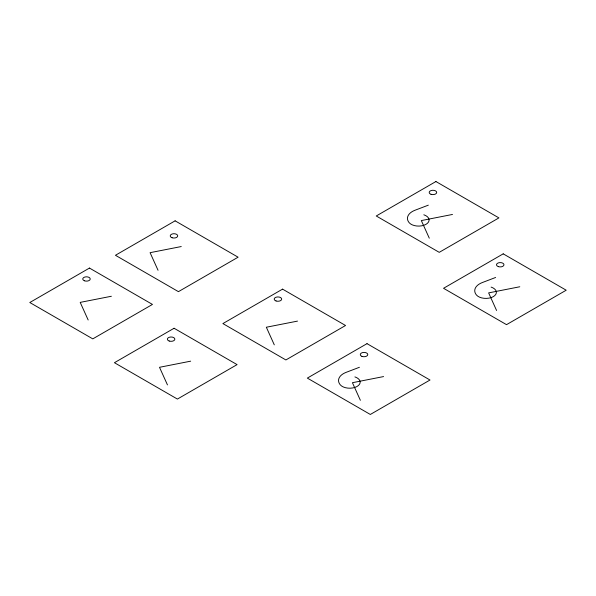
<?xml version="1.0" encoding="UTF-8"?>
<svg xmlns="http://www.w3.org/2000/svg" width="596" height="596" viewBox="0 0 596 596"><rect width="100%" height="100%" fill="white"/><g stroke="black" fill="none" stroke-linecap="round" stroke-linejoin="round"><path stroke-width="0.89" d="M428.33 205.166L415.04 210.232A16.941 9.782 0 0 0 409.184 222.71A10.49 6.057 0 0 0 425.782 224.454A10.49 6.057 0 0 0 423.823 214.784M495.619 277.475L482.335 282.541A16.941 9.782 0 0 0 476.48 295.027A10.49 6.057 0 0 0 493.071 296.763A10.49 6.057 0 0 0 491.119 287.093M359.418 367.285L346.127 372.351A16.941 9.782 0 0 0 340.279 384.837A10.49 6.057 0 0 0 356.87 386.573A10.49 6.057 0 0 0 354.911 376.903M181.251 246.55L150.088 252.674L158.044 270.279M452.498 214.448L421.335 220.572L429.291 238.184M111.37 296.257L80.207 302.381L88.163 319.992M297.501 321.11L266.337 327.234L274.294 344.846M519.787 286.765L488.623 292.889L496.58 310.494M190.668 361.169L159.505 367.3L167.461 384.904M383.586 376.575L352.422 382.699L360.379 400.303M89.474 268.066L29.8 302.515L92.79 338.878L152.457 304.429L89.474 268.066M175.112 220.833L115.445 255.282L178.428 291.653L238.102 257.196L175.112 220.833M174.092 328.254L114.425 362.703L177.407 399.067L237.081 364.618L174.092 328.254M435.922 181.534L376.247 215.983L439.237 252.346L498.912 217.898L435.922 181.534M282.564 289.135L222.889 323.583L285.879 359.954L345.553 325.498L282.564 289.135M503.21 253.844L443.543 288.293L506.525 324.656L566.2 290.207L503.21 253.844M367.009 343.654L307.342 378.102L370.325 414.466L429.999 380.017L367.009 343.654M169.234 341.039A3.747 2.168 0 0 0 174.859 339.161A3.747 2.168 0 0 0 169.234 337.284A3.747 2.168 0 0 0 169.234 341.039M276.067 300.973A3.747 2.168 0 0 0 281.692 299.103A3.747 2.168 0 0 0 276.067 297.225A3.747 2.168 0 0 0 276.067 300.973M361.921 356.356A3.747 2.168 0 0 0 367.769 354.717A3.747 2.168 0 0 0 362.39 352.616A3.747 2.168 0 0 0 361.921 356.356M172.095 237.752A3.747 2.168 0 0 0 177.72 235.882A3.747 2.168 0 0 0 172.095 234.005A3.747 2.168 0 0 0 172.095 237.752M84.386 280.768A3.747 2.168 0 0 0 90.227 279.129A3.747 2.168 0 0 0 84.848 277.028A3.747 2.168 0 0 0 84.386 280.768M431.064 194.318A3.747 2.168 0 0 0 436.689 192.441A3.747 2.168 0 0 0 431.064 190.564A3.747 2.168 0 0 0 431.064 194.318M498.353 266.628A3.747 2.168 0 0 0 503.978 264.751A3.747 2.168 0 0 0 498.353 262.881A3.747 2.168 0 0 0 498.353 266.628"/></g></svg>
